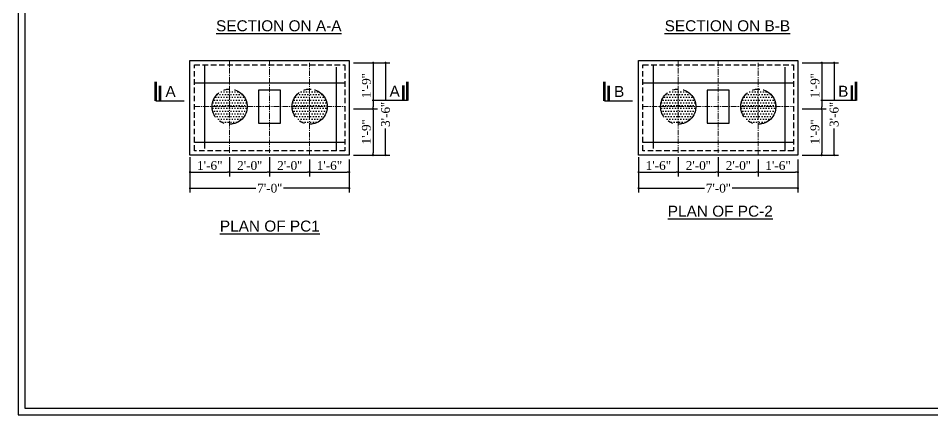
# Model space of a CAD drawing. Header units: inches. Extents: x -159432 to -126829, y -44881 to -40109.
# Drawn here: x -144878.8 to -144463.1, y -42613.6 to -42433.2 of the extents above; entities that cross this region are included whole.
import ezdxf

# ---------------------------------------------------------------- set-up
doc = ezdxf.new("R2010")
doc.units = ezdxf.units.IN
doc.header["$LTSCALE"] = 10
doc.header["$MEASUREMENT"] = 0
doc.header["$PDMODE"] = 34
doc.linetypes.add('CENTER', pattern=[2, 1.25, -0.25, 0.25, -0.25])
doc.linetypes.add('HIDDEN', pattern=[0.375, 0.25, -0.125])
doc.layers.get('0').update_dxf_attribs({"color": 140, "lineweight": 25})
doc.layers.get('Defpoints').update_dxf_attribs({"lineweight": 25})
for name, color, linetype, lineweight in [('COL', 10, 'Continuous', 25), ('DIM', 6, 'Continuous', 25), ('GRID', 8, 'CENTER', 15), ('h2', 165, 'Continuous', 30), ('line', 134, 'Continuous', 30), ('pile', 130, 'CENTER', 30), ('PILE CAP', 7, 'Continuous', 30), ('rod', 167, 'Continuous', 30), ('TEXT', 6, 'Continuous', 25)]:
    doc.layers.add(name, color=color, linetype=linetype, lineweight=lineweight)
doc.styles.add('style1', font='micross.ttf', dxfattribs={"height": 18})
doc.styles.add('SWISS', font='times.ttf')
doc.dimstyles.new('PILE', dxfattribs={"dimtxt": 7, "dimasz": 2, "dimexe": 2, "dimexo": 2, "dimgap": 1, "dimtad": 1, "dimdec": 0, "dimzin": 3, "dimdsep": 46, "dimlunit": 4, "dimtxsty": 'SWISS', "dimblk": 'DOT', "dimcen": 0, "dimdle": 2, "dimclrd": 256, "dimclre": 256, "dimclrt": 256, "dimazin": 1, "dimtfac": 1, "dimtdec": 0, "dimtix": 1, "dimtmove": 2, "dimatfit": 3, "dimldrblk": 'OPEN30', "dimfxl": 2, "dimfrac": 2, "dimtolj": 1, "dimtzin": 0, "dimlwd": -1, "dimlwe": -1, "dimarcsym": 1})
pattern_1 = [(0, (4746.7675, -15672.8699), (0.625, 1.25), [0, -1.25])]
pattern_2 = [(0, (4542.8296, -15672.8699), (0.625, 1.25), [0, -1.25])]

# ---------------------------------------------------------------- blocks, each defined once
blk = doc.blocks.new('_Dot')
at = {"color": 0, "linetype": 'ByBlock', "lineweight": -2}
blk.add_line((-0.5, 0), (-1, 0), dxfattribs=at)
at = {"color": 0, "linetype": 'ByBlock', "const_width": 0.5}
blk.add_lwpolyline([(-0.25, 0, 1), (0.25, 0, 1)], format="xyb", close=True, dxfattribs=at)
blk = doc.blocks.new('*D107')
at = {"layer": 'Defpoints', "color": 0, "ltscale": 10}
for p in [(-144524.45, -42453.43), (-144524.45, -42495.43), (-144507.95, -42495.43)]:
    blk.add_point(p, dxfattribs=at)
at = {"layer": 'DIM', "ltscale": 10}
for p, q in [((-144522.45, -42453.43), (-144505.95, -42453.43)), ((-144507.95, -42454.43), (-144507.95, -42470.71)), ((-144507.95, -42494.43), (-144507.95, -42483.28)), ((-144522.45, -42495.43), (-144505.95, -42495.43))]:
    blk.add_line(p, q, dxfattribs=at)
for p, rotation in [((-144507.95, -42453.43), 90), ((-144507.95, -42495.43), 270)]:
    blk.add_blockref('_Dot', p, dxfattribs=dict(at, rotation=rotation))
at = {"layer": 'DIM', "ltscale": 10, "insert": (-144507.95, -42476.99), "char_height": 4, "attachment_point": 5, "rotation": 90, "style": 'SWISS'}
blk.add_mtext("\\A1;3'-6''", dxfattribs=at)
blk = doc.blocks.new('_Open30')
at = {"color": 0, "linetype": 'ByBlock', "lineweight": -2}
for p, q in [((-1, 0.27), (0, 0)), ((0, 0), (-1, -0.27)), ((0, 0), (-1, 0))]:
    blk.add_line(p, q, dxfattribs=at)
blk = doc.blocks.new('*D112')
at = {"layer": 'Defpoints', "color": 0, "ltscale": 10}
for p in [(-144596.85, -42494.36), (-144524.45, -42495.43), (-144524.45, -42510.52)]:
    blk.add_point(p, dxfattribs=at)
at = {"layer": 'DIM', "ltscale": 10}
for p, q in [((-144596.85, -42496.36), (-144596.85, -42512.52)), ((-144524.45, -42497.43), (-144524.45, -42512.52)), ((-144595.85, -42510.52), (-144566.95, -42510.52)), ((-144525.45, -42510.52), (-144554.35, -42510.52))]:
    blk.add_line(p, q, dxfattribs=at)
at = {"layer": 'DIM', "ltscale": 10, "rotation": 180}
blk.add_blockref('_Dot', (-144596.85, -42510.52), dxfattribs=at)
at = {"layer": 'DIM', "ltscale": 10}
blk.add_blockref('_Dot', (-144524.45, -42510.52), dxfattribs=at)
at = {"layer": 'DIM', "ltscale": 10, "insert": (-144560.65, -42510.52), "char_height": 4, "attachment_point": 5, "style": 'SWISS'}
blk.add_mtext("\\A1;7'-0''", dxfattribs=at)
blk = doc.blocks.new('*D113')
at = {"layer": 'Defpoints', "color": 0, "ltscale": 10}
for p in [(-144524.45, -42453.43), (-144524.45, -42474.43), (-144513.62, -42474.43)]:
    blk.add_point(p, dxfattribs=at)
at = {"layer": 'DIM', "ltscale": 10}
for p, q in [((-144522.45, -42453.43), (-144511.62, -42453.43)), ((-144513.62, -42454.43), (-144513.62, -42473.43)), ((-144522.45, -42474.43), (-144511.62, -42474.43))]:
    blk.add_line(p, q, dxfattribs=at)
for p, rotation in [((-144513.62, -42453.43), 90), ((-144513.62, -42474.43), 270)]:
    blk.add_blockref('_Dot', p, dxfattribs=dict(at, rotation=rotation))
at = {"layer": 'DIM', "ltscale": 10, "insert": (-144516.66, -42463.93), "char_height": 4, "attachment_point": 5, "rotation": 90, "style": 'SWISS'}
blk.add_mtext("\\A1;1'-9''", dxfattribs=at)
blk = doc.blocks.new('*D114')
at = {"layer": 'Defpoints', "color": 0, "ltscale": 10}
for p in [(-144524.45, -42474.43), (-144524.45, -42495.43), (-144513.62, -42495.43)]:
    blk.add_point(p, dxfattribs=at)
at = {"layer": 'DIM', "ltscale": 10}
for p, q in [((-144522.45, -42474.43), (-144511.62, -42474.43)), ((-144513.62, -42475.43), (-144513.62, -42494.43)), ((-144522.45, -42495.43), (-144511.62, -42495.43))]:
    blk.add_line(p, q, dxfattribs=at)
for p, rotation in [((-144513.62, -42474.43), 90), ((-144513.62, -42495.43), 270)]:
    blk.add_blockref('_Dot', p, dxfattribs=dict(at, rotation=rotation))
at = {"layer": 'DIM', "ltscale": 10, "insert": (-144516.66, -42484.93), "char_height": 4, "attachment_point": 5, "rotation": 90, "style": 'SWISS'}
blk.add_mtext("\\A1;1'-9''", dxfattribs=at)
blk = doc.blocks.new('*D138')
at = {"layer": 'Defpoints', "color": 0, "ltscale": 10}
for p in [(-144728.39, -42453.43), (-144728.39, -42495.43), (-144711.88, -42495.43)]:
    blk.add_point(p, dxfattribs=at)
at = {"layer": 'DIM', "ltscale": 10}
for p, q in [((-144726.39, -42453.43), (-144709.88, -42453.43)), ((-144711.88, -42454.43), (-144711.88, -42470.71)), ((-144711.88, -42494.43), (-144711.88, -42483.28)), ((-144726.39, -42495.43), (-144709.88, -42495.43))]:
    blk.add_line(p, q, dxfattribs=at)
for p, rotation in [((-144711.88, -42453.43), 90), ((-144711.88, -42495.43), 270)]:
    blk.add_blockref('_Dot', p, dxfattribs=dict(at, rotation=rotation))
at = {"layer": 'DIM', "ltscale": 10, "insert": (-144711.88, -42476.99), "char_height": 4, "attachment_point": 5, "rotation": 90, "style": 'SWISS'}
blk.add_mtext("\\A1;3'-6''", dxfattribs=at)
blk = doc.blocks.new('*D143')
at = {"layer": 'Defpoints', "color": 0, "ltscale": 10}
for p in [(-144800.79, -42494.36), (-144728.39, -42495.43), (-144728.39, -42510.52)]:
    blk.add_point(p, dxfattribs=at)
at = {"layer": 'DIM', "ltscale": 10}
for p, q in [((-144800.79, -42496.36), (-144800.79, -42512.52)), ((-144728.39, -42497.43), (-144728.39, -42512.52)), ((-144799.79, -42510.52), (-144770.89, -42510.52)), ((-144729.39, -42510.52), (-144758.29, -42510.52))]:
    blk.add_line(p, q, dxfattribs=at)
at = {"layer": 'DIM', "ltscale": 10, "rotation": 180}
blk.add_blockref('_Dot', (-144800.79, -42510.52), dxfattribs=at)
at = {"layer": 'DIM', "ltscale": 10}
blk.add_blockref('_Dot', (-144728.39, -42510.52), dxfattribs=at)
at = {"layer": 'DIM', "ltscale": 10, "insert": (-144764.59, -42510.52), "char_height": 4, "attachment_point": 5, "style": 'SWISS'}
blk.add_mtext("\\A1;7'-0''", dxfattribs=at)
blk = doc.blocks.new('*D144')
at = {"layer": 'Defpoints', "color": 0, "ltscale": 10}
for p in [(-144728.39, -42453.43), (-144728.39, -42474.43), (-144717.56, -42474.43)]:
    blk.add_point(p, dxfattribs=at)
at = {"layer": 'DIM', "ltscale": 10}
for p, q in [((-144726.39, -42453.43), (-144715.56, -42453.43)), ((-144717.56, -42454.43), (-144717.56, -42473.43)), ((-144726.39, -42474.43), (-144715.56, -42474.43))]:
    blk.add_line(p, q, dxfattribs=at)
for p, rotation in [((-144717.56, -42453.43), 90), ((-144717.56, -42474.43), 270)]:
    blk.add_blockref('_Dot', p, dxfattribs=dict(at, rotation=rotation))
at = {"layer": 'DIM', "ltscale": 10, "insert": (-144720.6, -42463.93), "char_height": 4, "attachment_point": 5, "rotation": 90, "style": 'SWISS'}
blk.add_mtext("\\A1;1'-9''", dxfattribs=at)
blk = doc.blocks.new('*D145')
at = {"layer": 'Defpoints', "color": 0, "ltscale": 10}
for p in [(-144728.39, -42474.43), (-144728.39, -42495.43), (-144717.56, -42495.43)]:
    blk.add_point(p, dxfattribs=at)
at = {"layer": 'DIM', "ltscale": 10}
for p, q in [((-144726.39, -42474.43), (-144715.56, -42474.43)), ((-144717.56, -42475.43), (-144717.56, -42494.43)), ((-144726.39, -42495.43), (-144715.56, -42495.43))]:
    blk.add_line(p, q, dxfattribs=at)
for p, rotation in [((-144717.56, -42474.43), 90), ((-144717.56, -42495.43), 270)]:
    blk.add_blockref('_Dot', p, dxfattribs=dict(at, rotation=rotation))
at = {"layer": 'DIM', "ltscale": 10, "insert": (-144720.6, -42484.93), "char_height": 4, "attachment_point": 5, "rotation": 90, "style": 'SWISS'}
blk.add_mtext("\\A1;1'-9''", dxfattribs=at)

msp = doc.modelspace()

# ---------------------------------------------------------------- hatches: boundary and pattern name
at = {"layer": 'h2', "ltscale": 10}
h = msp.add_hatch(dxfattribs=at)
h.set_pattern_fill('DOTS', color=256, scale=20, style=0)
h.set_pattern_definition(pattern_2)
h.paths.add_polyline_path([(-144782.78631, -42465.35521), (-144782.78631, -42473.35521), (-144774.78631, -42473.35521, 0.414213562)])
h.paths.add_polyline_path([(-144774.78631, -42473.35521), (-144782.78631, -42473.35521), (-144782.78631, -42481.35521, 0.414213562)])
h.paths.add_polyline_path([(-144782.78631, -42473.35521), (-144790.78631, -42473.35521, 0.414213562), (-144782.78631, -42481.35521)])
h.paths.add_polyline_path([(-144782.78631, -42465.35521, 0.414213562), (-144790.78631, -42473.35521), (-144782.78631, -42473.35521)])
h = msp.add_hatch(dxfattribs=at)
h.set_pattern_fill('DOTS', color=256, scale=20, style=0)
h.set_pattern_definition(pattern_2)
h.paths.add_polyline_path([(-144746.38823, -42465.35521), (-144746.38823, -42473.35521), (-144738.38823, -42473.35521, 0.414213562)])
h.paths.add_polyline_path([(-144738.38823, -42473.35521), (-144746.38823, -42473.35521), (-144746.38823, -42481.35521, 0.414213562)])
h.paths.add_polyline_path([(-144746.38823, -42473.35521), (-144754.38823, -42473.35521, 0.414213562), (-144746.38823, -42481.35521)])
h.paths.add_polyline_path([(-144746.38823, -42465.35521, 0.414213562), (-144754.38823, -42473.35521), (-144746.38823, -42473.35521)])
h = msp.add_hatch(dxfattribs=at)
h.set_pattern_fill('DOTS', color=256, scale=20, style=0)
h.set_pattern_definition(pattern_1)
h.paths.add_polyline_path([(-144578.84842, -42465.35521), (-144578.84842, -42473.35521), (-144570.84842, -42473.35521, 0.414213562)])
h.paths.add_polyline_path([(-144570.84842, -42473.35521), (-144578.84842, -42473.35521), (-144578.84842, -42481.35521, 0.414213562)])
h.paths.add_polyline_path([(-144578.84842, -42473.35521), (-144586.84842, -42473.35521, 0.414213562), (-144578.84842, -42481.35521)])
h.paths.add_polyline_path([(-144578.84842, -42465.35521, 0.414213562), (-144586.84842, -42473.35521), (-144578.84842, -42473.35521)])
h = msp.add_hatch(dxfattribs=at)
h.set_pattern_fill('DOTS', color=256, scale=20, style=0)
h.set_pattern_definition(pattern_1)
h.paths.add_polyline_path([(-144542.45034, -42465.35521), (-144542.45034, -42473.35521), (-144534.45034, -42473.35521, 0.414213562)])
h.paths.add_polyline_path([(-144534.45034, -42473.35521), (-144542.45034, -42473.35521), (-144542.45034, -42481.35521, 0.414213562)])
h.paths.add_polyline_path([(-144542.45034, -42473.35521), (-144550.45034, -42473.35521, 0.414213562), (-144542.45034, -42481.35521)])
h.paths.add_polyline_path([(-144542.45034, -42465.35521, 0.414213562), (-144550.45034, -42473.35521), (-144542.45034, -42473.35521)])

# ---------------------------------------------------------------- linework, layer by layer
at = {"layer": 'COL'}
for points in [[(-144769.63889, -42480.85521), (-144759.63889, -42480.85521), (-144759.63889, -42465.85521), (-144769.63889, -42465.85521)], [(-144565.701, -42480.85521), (-144555.701, -42480.85521), (-144555.701, -42465.85521), (-144565.701, -42465.85521)]]:
    msp.add_lwpolyline(points, close=True, dxfattribs=at)
at = {"layer": 'GRID', "linetype": 'CENTER', "ltscale": 0.2}
for p, q in [((-144782.78631, -42494.35521), (-144782.78631, -42452.35521)), ((-144764.65315, -42452.35521), (-144764.65315, -42494.35521)), ((-144746.38823, -42495.42764), (-144746.38823, -42453.42764)), ((-144578.84842, -42494.35521), (-144578.84842, -42452.35521)), ((-144560.71526, -42452.35521), (-144560.71526, -42494.35521)), ((-144542.45034, -42495.42764), (-144542.45034, -42453.42764)), ((-144798.78962, -42473.35521), (-144730.39154, -42473.35521)), ((-144594.85174, -42473.35521), (-144526.45365, -42473.35521))]:
    msp.add_line(p, q, dxfattribs=at)
at = {"layer": 'line'}
for p, q in [((-144816.3585, -42470.73327), (-144803.48656, -42470.73327)), ((-144701.92689, -42470.61642), (-144717.98221, -42470.61642)), ((-144612.42061, -42470.73327), (-144599.54867, -42470.73327)), ((-144497.989, -42470.61642), (-144514.04432, -42470.61642))]:
    msp.add_line(p, q, dxfattribs=at)
msp.add_lwpolyline([(-144878.84411, -42613.58871), (-144197.95909, -42613.58871), (-144197.95909, -42160.72592), (-144878.84411, -42160.72592)], close=True, dxfattribs=at)
msp.add_lwpolyline([(-144241.75774, -42163.70302), (-144875.86702, -42163.70302), (-144875.86702, -42610.61161), (-144241.75774, -42610.61161)], dxfattribs=at)
at = {"layer": 'line', "linetype": 'HIDDEN'}
for points in [[(-144798.78962, -42454.35521), (-144730.39154, -42454.35521), (-144730.39154, -42493.42764), (-144798.78962, -42493.42764)], [(-144594.85174, -42454.35521), (-144526.45365, -42454.35521), (-144526.45365, -42493.42764), (-144594.85174, -42493.42764)]]:
    msp.add_lwpolyline(points, close=True, dxfattribs=at)
at = {"layer": 'line', "const_width": 1.2}
for points in [[(-144816.3585, -42470.73327), (-144816.3585, -42462.0552)], [(-144814.43071, -42470.73327), (-144814.43071, -42463.85279)], [(-144703.85467, -42470.61642), (-144703.85467, -42463.73595)], [(-144701.92689, -42470.61642), (-144701.92689, -42461.93836)], [(-144612.42061, -42470.73327), (-144612.42061, -42462.0552)], [(-144610.49283, -42470.73327), (-144610.49283, -42463.85279)], [(-144499.91679, -42470.61642), (-144499.91679, -42463.73595)], [(-144497.989, -42470.61642), (-144497.989, -42461.93836)]]:
    msp.add_lwpolyline(points, dxfattribs=at)
at = {"layer": 'pile'}
for centre in [(-144782.78631, -42473.35521), (-144746.38823, -42473.35521), (-144578.84842, -42473.35521), (-144542.45034, -42473.35521)]:
    msp.add_circle(centre, 8, dxfattribs=at)
at = {"layer": 'PILE CAP'}
for points in [[(-144800.78962, -42452.35521), (-144728.39154, -42452.35521), (-144728.39154, -42495.42764), (-144800.78962, -42495.42764)], [(-144596.85174, -42452.35521), (-144524.45365, -42452.35521), (-144524.45365, -42495.42764), (-144596.85174, -42495.42764)]]:
    msp.add_lwpolyline(points, close=True, dxfattribs=at)
at = {"layer": 'rod', "linetype": 'ByBlock', "ltscale": 0.2}
for p, q in [((-144794.05617, -42492.35521), (-144794.05617, -42454.35521)), ((-144590.11828, -42492.35521), (-144590.11828, -42454.35521)), ((-144734.16195, -42493.42764), (-144734.16195, -42455.42764)), ((-144530.22406, -42493.42764), (-144530.22406, -42455.42764)), ((-144798.78962, -42462.49605), (-144730.39154, -42462.49605)), ((-144594.85174, -42462.49605), (-144526.45365, -42462.49605)), ((-144798.78962, -42489.47682), (-144730.39154, -42489.47682)), ((-144594.85174, -42489.47682), (-144526.45365, -42489.47682))]:
    msp.add_line(p, q, dxfattribs=at)

# ---------------------------------------------------------------- texts
at = {"layer": 'TEXT', "style": 'style1'}
for s, p in [('%%USECTION ON A-A', (-144788.94733, -42439.07354)), ('%%USECTION ON B-B', (-144585.00944, -42439.07354)), ('A', (-144811.94648, -42468.98675)), ('A', (-144710.07456, -42468.86991)), ('B', (-144608.00859, -42468.98675)), ('B', (-144506.13667, -42468.86991)), ('%%UPLAN OF PC-2', (-144583.58275, -42523.44667)), ('%%UPLAN OF PC1', (-144787.19297, -42530.23597, 1.9103))]:
    msp.add_text(s, height=5, dxfattribs=at).set_placement(p)

# ---------------------------------------------------------------- dimensions: what is measured, and where the dimension line sits
at = {"layer": 'DIM', "ltscale": 10}
for base, p1, p2, picture, middle in [((-144711.88425, -42495.42764), (-144728.39154, -42453.42764), (-144728.39154, -42495.42764), '*D138', (-144711.88425, -42476.99372)), ((-144507.94637, -42495.42764), (-144524.45365, -42453.42764), (-144524.45365, -42495.42764), '*D107', (-144507.94637, -42476.99372))]:
    dim = msp.add_linear_dim(base=base, p1=p1, p2=p2, angle=90, text="3'-6''", dimstyle='PILE', override={"dimtxt": 4, "dimasz": 1}, dxfattribs=at)
    dim.commit()
    dim.dimension.update_dxf_attribs({"geometry": picture, "text_midpoint": middle, "dimtype": 160})
for base, p1, p2, picture, middle in [((-144717.55563, -42474.42764), (-144728.39154, -42453.42764), (-144728.39154, -42474.42764), '*D144', (-144720.59601, -42463.92764)), ((-144513.61774, -42474.42764), (-144524.45365, -42453.42764), (-144524.45365, -42474.42764), '*D113', (-144516.65812, -42463.92764)), ((-144717.55563, -42495.42764), (-144728.39154, -42474.42764), (-144728.39154, -42495.42764), '*D145', (-144720.59601, -42484.92764)), ((-144513.61774, -42495.42764), (-144524.45365, -42474.42764), (-144524.45365, -42495.42764), '*D114', (-144516.65812, -42484.92764))]:
    dim = msp.add_linear_dim(base=base, p1=p1, p2=p2, angle=90, text="1'-9''", dimstyle='PILE', override={"dimtxt": 4, "dimasz": 1}, dxfattribs=at)
    dim.commit()
    dim.dimension.update_dxf_attribs({"geometry": picture, "text_midpoint": middle})
for base, p1, p2 in [((-144782.78631, -42503.18343), (-144800.78962, -42494.35521), (-144782.78631, -42494.35521)), ((-144728.39154, -42503.18343), (-144746.38823, -42495.42764), (-144728.39154, -42495.42764)), ((-144578.84842, -42503.18343), (-144596.85174, -42494.35521), (-144578.84842, -42494.35521)), ((-144524.45365, -42503.18343), (-144542.45034, -42495.42764), (-144524.45365, -42495.42764))]:
    msp.add_linear_dim(base=base, p1=p1, p2=p2, dimstyle='PILE', override={"dimtxt": 4, "dimasz": 1}, dxfattribs=at).render()
for base, p1, p2, picture, middle in [((-144728.39154, -42510.51611), (-144800.78962, -42494.35521), (-144728.39154, -42495.42764), '*D143', (-144764.59058, -42510.51611)), ((-144524.45365, -42510.51611), (-144596.85174, -42494.35521), (-144524.45365, -42495.42764), '*D112', (-144560.65269, -42510.51611))]:
    dim = msp.add_linear_dim(base=base, p1=p1, p2=p2, text="7'-0''", dimstyle='PILE', override={"dimtxt": 4, "dimasz": 1}, dxfattribs=at)
    dim.commit()
    dim.dimension.update_dxf_attribs({"geometry": picture, "text_midpoint": middle, "dimtype": 160})
for base, p1, p2 in [((-144764.64067, -42503.18343), (-144782.78631, -42494.35521), (-144764.64067, -42494.35521)), ((-144746.38823, -42503.18343), (-144764.64067, -42494.35521), (-144746.38823, -42495.42764)), ((-144560.70279, -42503.18343), (-144578.84842, -42494.35521), (-144560.70279, -42494.35521)), ((-144542.45034, -42503.18343), (-144560.70279, -42494.35521), (-144542.45034, -42495.42764))]:
    msp.add_linear_dim(base=base, p1=p1, p2=p2, text="2'-0''", dimstyle='PILE', override={"dimtxt": 4, "dimasz": 1}, dxfattribs=at).render()

doc.saveas('drawing.dxf')
